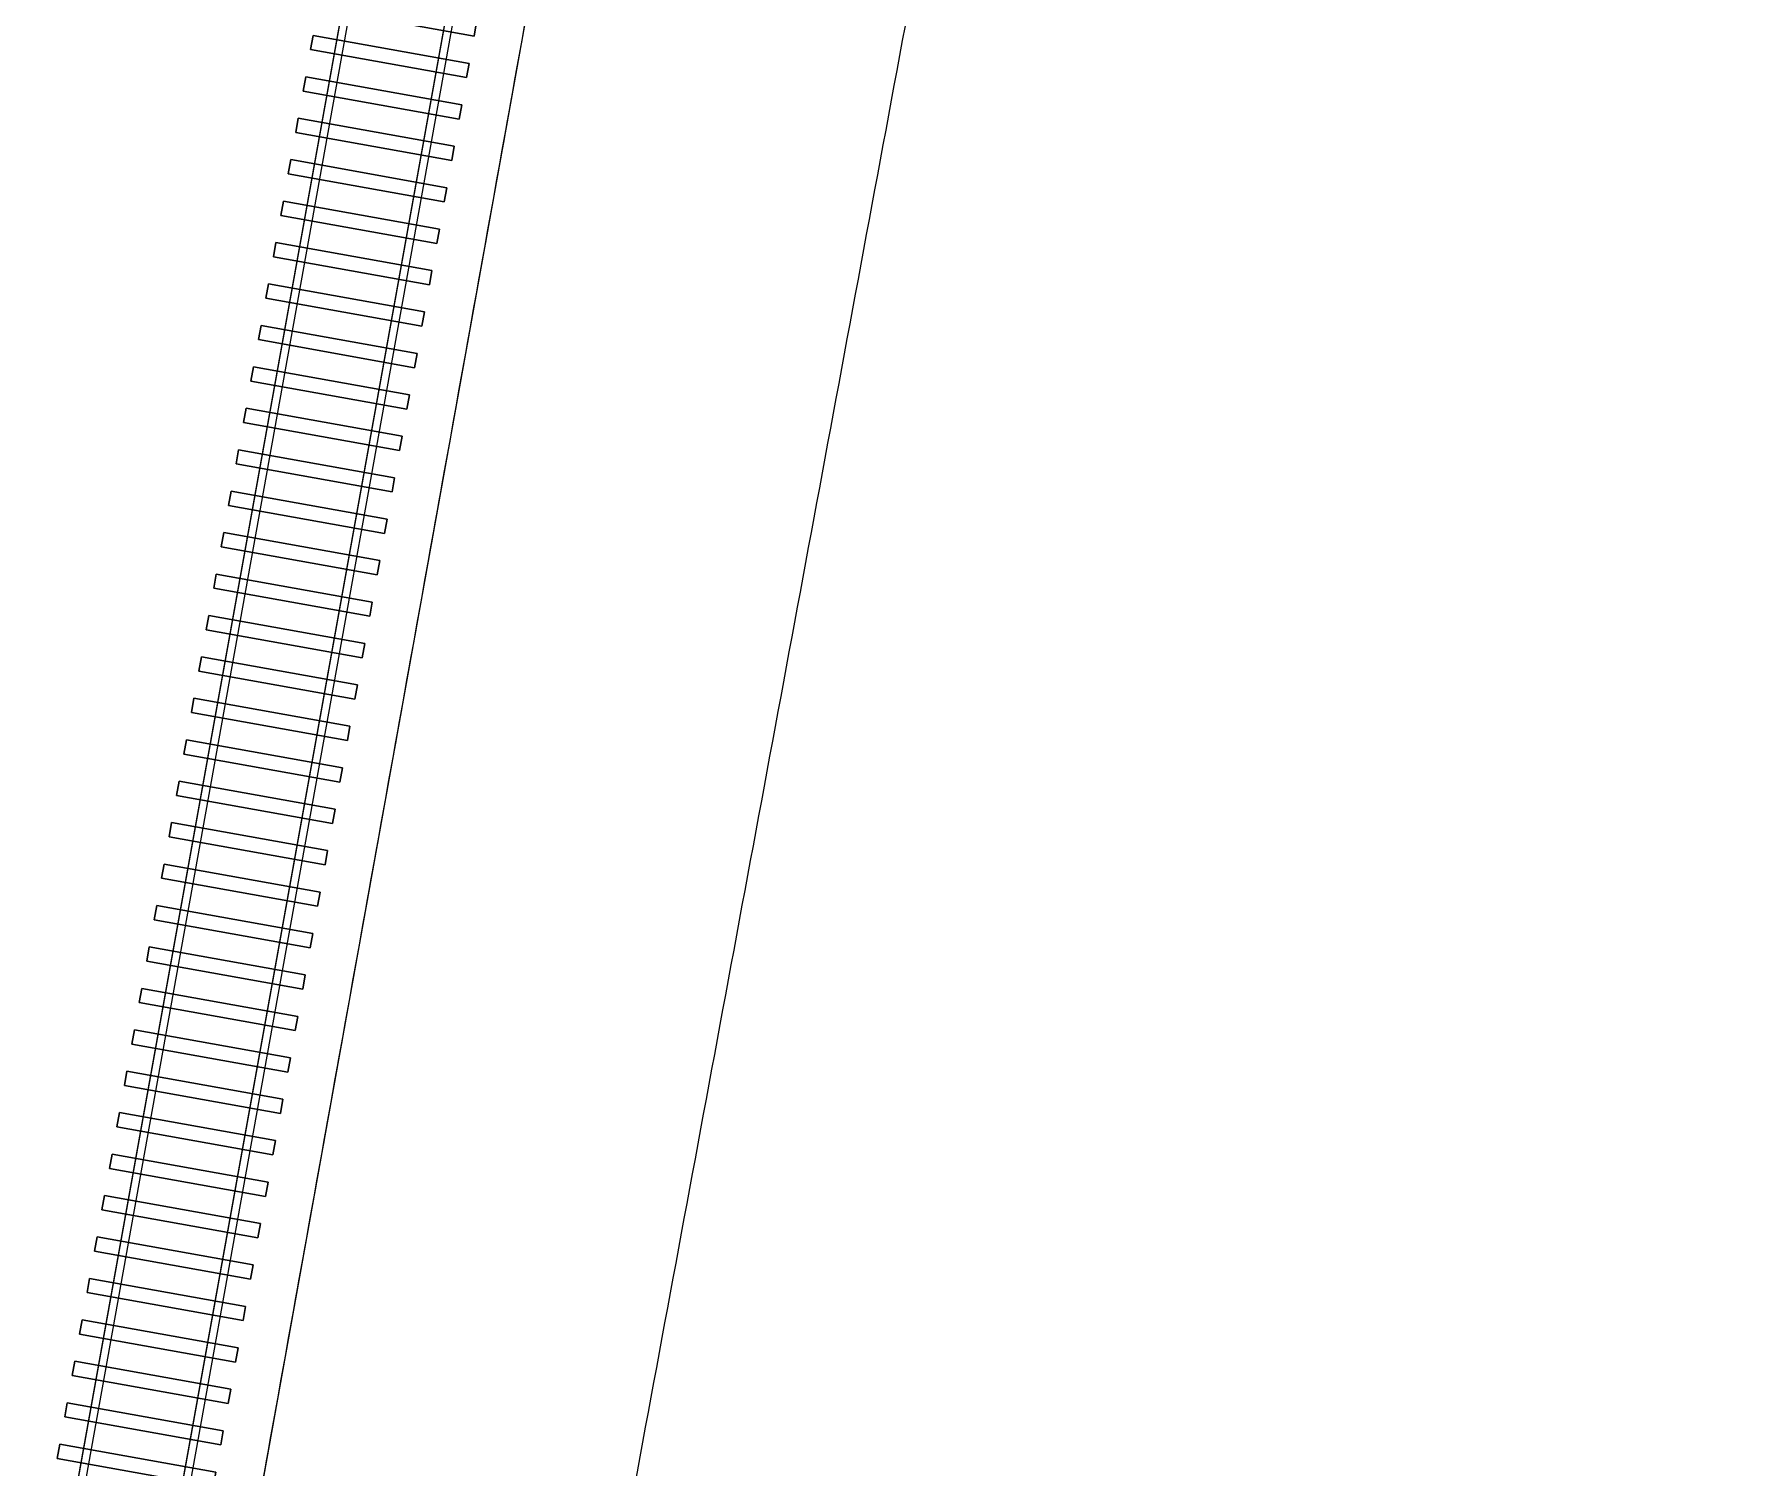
# Model space of a CAD drawing. Header units: millimetres. Extents: x -30345 to 58728, y -138367 to 131916.
# Drawn here: x 34270 to 56791, y 18675 to 37576 of the extents above; entities that cross this region are included whole.
import ezdxf

# ---------------------------------------------------------------- set-up
doc = ezdxf.new("R2010")
doc.units = ezdxf.units.MM
doc.layers.add('maps$Gleise', color=7, linetype='Continuous', true_color=0x000000)
doc.layers.add('maps$strasse', color=7, linetype='Continuous', true_color=0x6c6c6c)

msp = doc.modelspace()

# ---------------------------------------------------------------- linework, layer by layer
at = {"layer": 'maps$Gleise'}
msp.add_line((9083.128, -138366.716, -628.803), (56791.309, 126990.327, -628.803), dxfattribs=at)
at = {"layer": 'maps$strasse'}
for points in [[(52873.066, 118829.362), (19417.536, -67301.02)], [(52874.251, 118829.112), (19418.721, -67301.27)], [(19522.231, -67319.826), (52977.761, 118810.556)], [(19523.417, -67320.076), (52978.947, 118810.306)], [(54212.969, 118580.953), (20757.439, -67549.429)], [(54214.155, 118580.703), (20758.625, -67549.679)], [(20862.135, -67568.235), (54317.665, 118562.147)], [(20863.32, -67568.485), (54318.85, 118561.897)]]:
    msp.add_lwpolyline(points, dxfattribs=at)
for points in [[(11608.467, -124320.562), (30953.119, -16723.929), (50297.771, 90872.705)], [(11608.467, -124320.562, -100), (30953.119, -16723.929, -100), (50297.771, 90872.705, -100)], [(15587.293, -102189.987, -628.803), (32942.532, -5658.641, -628.803), (50297.771, 90872.705, -628.803)], [(15587.293, -102189.987, -100), (32942.532, -5658.641, -100), (50297.771, 90872.705, -100)]]:
    msp.add_open_spline(points, degree=2, dxfattribs=at)
for points in [[(55471.457, 90165.31), (41838.364, 16583.49), (28205.272, -56998.33), (22291.342, -91091.864), (16377.412, -125185.398)], [(55471.457, 90165.31, -100), (41838.364, 16583.49, -100), (28205.272, -56998.33, -100), (22291.342, -91091.864, -100), (16377.412, -125185.398, -100)]]:
    msp.add_open_spline(points, degree=2, knots=[-3, -3, -3, -2, -2, -1, -1, -1], dxfattribs=at)

# ---------------------------------------------------------------- meshes
mesh = msp.add_polyface(dxfattribs=at)
corners = [(38929.557, 43022.412, -504.207), (38895.763, 42834.275, -504.207), (40951.899, 42464.939, -504.207), (40985.693, 42653.077, -504.207), (38895.763, 42834.275, -628.803), (38929.557, 43022.412, -628.803), (40985.693, 42653.077, -628.803), (40951.899, 42464.939, -628.803), (38895.763, 42834.275, -504.207), (38895.763, 42834.275, -628.803), (40951.899, 42464.939, -628.803), (40951.899, 42464.939, -504.207), (40951.899, 42464.939, -504.207), (40951.899, 42464.939, -628.803), (40985.693, 42653.077, -628.803), (40985.693, 42653.077, -504.207), (38831.362, 42476.168, -504.207), (38797.567, 42288.031, -504.207), (40853.704, 41918.695, -504.207), (40887.498, 42106.832, -504.207), (38797.567, 42288.031, -628.803), (38831.362, 42476.168, -628.803), (40887.498, 42106.832, -628.803), (40853.704, 41918.695, -628.803), (38797.567, 42288.031, -504.207), (38797.567, 42288.031, -628.803), (40853.704, 41918.695, -628.803), (40853.704, 41918.695, -504.207), (40853.704, 41918.695, -504.207), (40853.704, 41918.695, -628.803), (40887.498, 42106.832, -628.803), (40887.498, 42106.832, -504.207), (40887.498, 42106.832, -504.207), (40887.498, 42106.832, -628.803), (38831.362, 42476.168, -628.803), (38831.362, 42476.168, -504.207), (38831.362, 42476.168, -504.207), (38831.362, 42476.168, -628.803), (38797.567, 42288.031, -628.803), (38797.567, 42288.031, -504.207), (38733.167, 41929.924, -504.207), (38699.372, 41741.787, -504.207), (40755.509, 41372.451, -504.207), (40789.303, 41560.588, -504.207), (38699.372, 41741.787, -628.803), (38733.167, 41929.924, -628.803), (40789.303, 41560.588, -628.803), (40755.509, 41372.451, -628.803), (38699.372, 41741.787, -504.207), (38699.372, 41741.787, -628.803), (40755.509, 41372.451, -628.803), (40755.509, 41372.451, -504.207), (40755.509, 41372.451, -504.207), (40755.509, 41372.451, -628.803), (40789.303, 41560.588, -628.803), (40789.303, 41560.588, -504.207), (40789.303, 41560.588, -504.207), (40789.303, 41560.588, -628.803), (38733.167, 41929.924, -628.803), (38733.167, 41929.924, -504.207), (38733.167, 41929.924, -504.207), (38733.167, 41929.924, -628.803), (38699.372, 41741.787, -628.803), (38699.372, 41741.787, -504.207), (38634.971, 41383.68, -504.207), (38601.177, 41195.542, -504.207), (40657.314, 40826.207, -504.207), (40691.108, 41014.344, -504.207), (38601.177, 41195.542, -628.803), (38634.971, 41383.68, -628.803), (40691.108, 41014.344, -628.803), (40657.314, 40826.207, -628.803), (38601.177, 41195.542, -504.207), (38601.177, 41195.542, -628.803), (40657.314, 40826.207, -628.803), (40657.314, 40826.207, -504.207), (40657.314, 40826.207, -504.207), (40657.314, 40826.207, -628.803), (40691.108, 41014.344, -628.803), (40691.108, 41014.344, -504.207), (40691.108, 41014.344, -504.207), (40691.108, 41014.344, -628.803), (38634.971, 41383.68, -628.803), (38634.971, 41383.68, -504.207), (38634.971, 41383.68, -504.207), (38634.971, 41383.68, -628.803), (38601.177, 41195.542, -628.803), (38601.177, 41195.542, -504.207), (38536.776, 40837.435, -504.207), (38502.982, 40649.298, -504.207), (40559.119, 40279.963, -504.207), (40592.913, 40468.1, -504.207), (38502.982, 40649.298, -628.803), (38536.776, 40837.435, -628.803), (40592.913, 40468.1, -628.803), (40559.119, 40279.963, -628.803), (38502.982, 40649.298, -504.207), (38502.982, 40649.298, -628.803), (40559.119, 40279.963, -628.803), (40559.119, 40279.963, -504.207), (40559.119, 40279.963, -504.207), (40559.119, 40279.963, -628.803), (40592.913, 40468.1, -628.803), (40592.913, 40468.1, -504.207), (40592.913, 40468.1, -504.207), (40592.913, 40468.1, -628.803), (38536.776, 40837.435, -628.803), (38536.776, 40837.435, -504.207), (38536.776, 40837.435, -504.207), (38536.776, 40837.435, -628.803), (38502.982, 40649.298, -628.803), (38502.982, 40649.298, -504.207), (38438.581, 40291.191, -504.207), (38404.787, 40103.054, -504.207), (40460.923, 39733.718, -504.207), (40494.718, 39921.856, -504.207), (38404.787, 40103.054, -628.803), (38438.581, 40291.191, -628.803), (40494.718, 39921.856, -628.803), (40460.923, 39733.718, -628.803), (38404.787, 40103.054, -504.207), (38404.787, 40103.054, -628.803), (40460.923, 39733.718, -628.803), (40460.923, 39733.718, -504.207), (40460.923, 39733.718, -504.207), (40460.923, 39733.718, -628.803), (40494.718, 39921.856, -628.803), (40494.718, 39921.856, -504.207), (40494.718, 39921.856, -504.207), (40494.718, 39921.856, -628.803), (38438.581, 40291.191, -628.803), (38438.581, 40291.191, -504.207), (38438.581, 40291.191, -504.207), (38438.581, 40291.191, -628.803), (38404.787, 40103.054, -628.803), (38404.787, 40103.054, -504.207), (38340.386, 39744.947, -504.207), (38306.592, 39556.81, -504.207), (40362.728, 39187.474, -504.207), (40396.523, 39375.611, -504.207), (38306.592, 39556.81, -628.803), (38340.386, 39744.947, -628.803), (40396.523, 39375.611, -628.803), (40362.728, 39187.474, -628.803), (38306.592, 39556.81, -504.207), (38306.592, 39556.81, -628.803), (40362.728, 39187.474, -628.803), (40362.728, 39187.474, -504.207), (40362.728, 39187.474, -504.207), (40362.728, 39187.474, -628.803), (40396.523, 39375.611, -628.803), (40396.523, 39375.611, -504.207), (40396.523, 39375.611, -504.207), (40396.523, 39375.611, -628.803), (38340.386, 39744.947, -628.803), (38340.386, 39744.947, -504.207), (38340.386, 39744.947, -504.207), (38340.386, 39744.947, -628.803), (38306.592, 39556.81, -628.803), (38306.592, 39556.81, -504.207), (38242.191, 39198.703, -504.207), (38208.397, 39010.566, -504.207), (40264.533, 38641.23, -504.207), (40298.327, 38829.367, -504.207), (38208.397, 39010.566, -628.803), (38242.191, 39198.703, -628.803), (40298.327, 38829.367, -628.803), (40264.533, 38641.23, -628.803), (38208.397, 39010.566, -504.207), (38208.397, 39010.566, -628.803), (40264.533, 38641.23, -628.803), (40264.533, 38641.23, -504.207), (40264.533, 38641.23, -504.207), (40264.533, 38641.23, -628.803), (40298.327, 38829.367, -628.803), (40298.327, 38829.367, -504.207), (40298.327, 38829.367, -504.207), (40298.327, 38829.367, -628.803), (38242.191, 39198.703, -628.803), (38242.191, 39198.703, -504.207), (38242.191, 39198.703, -504.207), (38242.191, 39198.703, -628.803), (38208.397, 39010.566, -628.803), (38208.397, 39010.566, -504.207), (38143.996, 38652.459, -504.207), (38110.201, 38464.321, -504.207), (40166.338, 38094.986, -504.207), (40200.132, 38283.123, -504.207), (38110.201, 38464.321, -628.803), (38143.996, 38652.459, -628.803), (40200.132, 38283.123, -628.803), (40166.338, 38094.986, -628.803), (38110.201, 38464.321, -504.207), (38110.201, 38464.321, -628.803), (40166.338, 38094.986, -628.803), (40166.338, 38094.986, -504.207), (40166.338, 38094.986, -504.207), (40166.338, 38094.986, -628.803), (40200.132, 38283.123, -628.803), (40200.132, 38283.123, -504.207), (40200.132, 38283.123, -504.207), (40200.132, 38283.123, -628.803), (38143.996, 38652.459, -628.803), (38143.996, 38652.459, -504.207), (38143.996, 38652.459, -504.207), (38143.996, 38652.459, -628.803), (38110.201, 38464.321, -628.803), (38110.201, 38464.321, -504.207), (38045.801, 38106.214, -504.207), (38012.006, 37918.077, -504.207), (40068.143, 37548.742, -504.207), (40101.937, 37736.879, -504.207), (38012.006, 37918.077, -628.803), (38045.801, 38106.214, -628.803), (40101.937, 37736.879, -628.803), (40068.143, 37548.742, -628.803), (38012.006, 37918.077, -504.207), (38012.006, 37918.077, -628.803), (40068.143, 37548.742, -628.803), (40068.143, 37548.742, -504.207), (40068.143, 37548.742, -504.207), (40068.143, 37548.742, -628.803), (40101.937, 37736.879, -628.803), (40101.937, 37736.879, -504.207), (40101.937, 37736.879, -504.207), (40101.937, 37736.879, -628.803), (38045.801, 38106.214, -628.803), (38045.801, 38106.214, -504.207), (38045.801, 38106.214, -504.207), (38045.801, 38106.214, -628.803), (38012.006, 37918.077, -628.803), (38012.006, 37918.077, -504.207), (37913.811, 37371.833, -628.803), (37947.605, 37559.97, -628.803), (40003.742, 37190.635, -628.803), (39969.948, 37002.498, -628.803), (40003.742, 37190.635, -504.207), (40003.742, 37190.635, -628.803), (37947.605, 37559.97, -628.803), (37947.605, 37559.97, -504.207), (37947.605, 37559.97, -504.207), (37947.605, 37559.97, -628.803), (37913.811, 37371.833, -628.803), (37913.811, 37371.833, -504.207)]
mesh.append_faces([[corners[k] for k in face] for face in [(0, 1, 2, 3), (4, 5, 6, 7), (8, 9, 10, 11), (12, 13, 14, 15), (16, 17, 18, 19), (20, 21, 22, 23), (24, 25, 26, 27), (28, 29, 30, 31), (32, 33, 34, 35), (36, 37, 38, 39), (40, 41, 42, 43), (44, 45, 46, 47), (48, 49, 50, 51), (52, 53, 54, 55), (56, 57, 58, 59), (60, 61, 62, 63), (64, 65, 66, 67), (68, 69, 70, 71), (72, 73, 74, 75), (76, 77, 78, 79), (80, 81, 82, 83), (84, 85, 86, 87), (88, 89, 90, 91), (92, 93, 94, 95), (96, 97, 98, 99), (100, 101, 102, 103), (104, 105, 106, 107), (108, 109, 110, 111), (112, 113, 114, 115), (116, 117, 118, 119), (120, 121, 122, 123), (124, 125, 126, 127), (128, 129, 130, 131), (132, 133, 134, 135), (136, 137, 138, 139), (140, 141, 142, 143), (144, 145, 146, 147), (148, 149, 150, 151), (152, 153, 154, 155), (156, 157, 158, 159), (160, 161, 162, 163), (164, 165, 166, 167), (168, 169, 170, 171), (172, 173, 174, 175), (176, 177, 178, 179), (180, 181, 182, 183), (184, 185, 186, 187), (188, 189, 190, 191), (192, 193, 194, 195), (196, 197, 198, 199), (200, 201, 202, 203), (204, 205, 206, 207), (208, 209, 210, 211), (212, 213, 214, 215), (216, 217, 218, 219), (220, 221, 222, 223), (224, 225, 226, 227), (228, 229, 230, 231), (232, 233, 234, 235), (236, 237, 238, 239), (240, 241, 242, 243)]])
mesh = msp.add_polyface(dxfattribs=at)
corners = [(37947.605, 37559.97, -504.207), (37913.811, 37371.833, -504.207), (39969.948, 37002.498, -504.207), (40003.742, 37190.635, -504.207), (37913.811, 37371.833, -504.207), (37913.811, 37371.833, -628.803), (39969.948, 37002.498, -628.803), (39969.948, 37002.498, -504.207), (39969.948, 37002.498, -504.207), (39969.948, 37002.498, -628.803), (40003.742, 37190.635, -628.803), (40003.742, 37190.635, -504.207), (37849.41, 37013.726, -504.207), (37815.616, 36825.589, -504.207), (39871.753, 36456.253, -504.207), (39905.547, 36644.391, -504.207), (37815.616, 36825.589, -628.803), (37849.41, 37013.726, -628.803), (39905.547, 36644.391, -628.803), (39871.753, 36456.253, -628.803), (37815.616, 36825.589, -504.207), (37815.616, 36825.589, -628.803), (39871.753, 36456.253, -628.803), (39871.753, 36456.253, -504.207), (39871.753, 36456.253, -504.207), (39871.753, 36456.253, -628.803), (39905.547, 36644.391, -628.803), (39905.547, 36644.391, -504.207), (39905.547, 36644.391, -504.207), (39905.547, 36644.391, -628.803), (37849.41, 37013.726, -628.803), (37849.41, 37013.726, -504.207), (37849.41, 37013.726, -504.207), (37849.41, 37013.726, -628.803), (37815.616, 36825.589, -628.803), (37815.616, 36825.589, -504.207), (37751.215, 36467.482, -504.207), (37717.421, 36279.345, -504.207), (39773.557, 35910.009, -504.207), (39807.352, 36098.146, -504.207), (37717.421, 36279.345, -628.803), (37751.215, 36467.482, -628.803), (39807.352, 36098.146, -628.803), (39773.557, 35910.009, -628.803), (37717.421, 36279.345, -504.207), (37717.421, 36279.345, -628.803), (39773.557, 35910.009, -628.803), (39773.557, 35910.009, -504.207), (39773.557, 35910.009, -504.207), (39773.557, 35910.009, -628.803), (39807.352, 36098.146, -628.803), (39807.352, 36098.146, -504.207), (39807.352, 36098.146, -504.207), (39807.352, 36098.146, -628.803), (37751.215, 36467.482, -628.803), (37751.215, 36467.482, -504.207), (37751.215, 36467.482, -504.207), (37751.215, 36467.482, -628.803), (37717.421, 36279.345, -628.803), (37717.421, 36279.345, -504.207), (37653.02, 35921.238, -504.207), (37619.226, 35733.1, -504.207), (39675.362, 35363.765, -504.207), (39709.157, 35551.902, -504.207), (37619.226, 35733.1, -628.803), (37653.02, 35921.238, -628.803), (39709.157, 35551.902, -628.803), (39675.362, 35363.765, -628.803), (37619.226, 35733.1, -504.207), (37619.226, 35733.1, -628.803), (39675.362, 35363.765, -628.803), (39675.362, 35363.765, -504.207), (39675.362, 35363.765, -504.207), (39675.362, 35363.765, -628.803), (39709.157, 35551.902, -628.803), (39709.157, 35551.902, -504.207), (39709.157, 35551.902, -504.207), (39709.157, 35551.902, -628.803), (37653.02, 35921.238, -628.803), (37653.02, 35921.238, -504.207), (37653.02, 35921.238, -504.207), (37653.02, 35921.238, -628.803), (37619.226, 35733.1, -628.803), (37619.226, 35733.1, -504.207), (37554.825, 35374.993, -504.207), (37521.031, 35186.856, -504.207), (39577.167, 34817.521, -504.207), (39610.961, 35005.658, -504.207), (37521.031, 35186.856, -628.803), (37554.825, 35374.993, -628.803), (39610.961, 35005.658, -628.803), (39577.167, 34817.521, -628.803), (37521.031, 35186.856, -504.207), (37521.031, 35186.856, -628.803), (39577.167, 34817.521, -628.803), (39577.167, 34817.521, -504.207), (39577.167, 34817.521, -504.207), (39577.167, 34817.521, -628.803), (39610.961, 35005.658, -628.803), (39610.961, 35005.658, -504.207), (39610.961, 35005.658, -504.207), (39610.961, 35005.658, -628.803), (37554.825, 35374.993, -628.803), (37554.825, 35374.993, -504.207), (37554.825, 35374.993, -504.207), (37554.825, 35374.993, -628.803), (37521.031, 35186.856, -628.803), (37521.031, 35186.856, -504.207), (37456.63, 34828.749, -504.207), (37422.835, 34640.612, -504.207), (39478.972, 34271.277, -504.207), (39512.766, 34459.414, -504.207), (37422.835, 34640.612, -628.803), (37456.63, 34828.749, -628.803), (39512.766, 34459.414, -628.803), (39478.972, 34271.277, -628.803), (37422.835, 34640.612, -504.207), (37422.835, 34640.612, -628.803), (39478.972, 34271.277, -628.803), (39478.972, 34271.277, -504.207), (39478.972, 34271.277, -504.207), (39478.972, 34271.277, -628.803), (39512.766, 34459.414, -628.803), (39512.766, 34459.414, -504.207), (39512.766, 34459.414, -504.207), (39512.766, 34459.414, -628.803), (37456.63, 34828.749, -628.803), (37456.63, 34828.749, -504.207), (37456.63, 34828.749, -504.207), (37456.63, 34828.749, -628.803), (37422.835, 34640.612, -628.803), (37422.835, 34640.612, -504.207), (37358.435, 34282.505, -504.207), (37324.64, 34094.368, -504.207), (39380.777, 33725.032, -504.207), (39414.571, 33913.17, -504.207), (37324.64, 34094.368, -628.803), (37358.435, 34282.505, -628.803), (39414.571, 33913.17, -628.803), (39380.777, 33725.032, -628.803), (37324.64, 34094.368, -504.207), (37324.64, 34094.368, -628.803), (39380.777, 33725.032, -628.803), (39380.777, 33725.032, -504.207), (39380.777, 33725.032, -504.207), (39380.777, 33725.032, -628.803), (39414.571, 33913.17, -628.803), (39414.571, 33913.17, -504.207), (39414.571, 33913.17, -504.207), (39414.571, 33913.17, -628.803), (37358.435, 34282.505, -628.803), (37358.435, 34282.505, -504.207), (37358.435, 34282.505, -504.207), (37358.435, 34282.505, -628.803), (37324.64, 34094.368, -628.803), (37324.64, 34094.368, -504.207), (37260.239, 33736.261, -504.207), (37226.445, 33548.124, -504.207), (39282.582, 33178.788, -504.207), (39316.376, 33366.925, -504.207), (37226.445, 33548.124, -628.803), (37260.239, 33736.261, -628.803), (39316.376, 33366.925, -628.803), (39282.582, 33178.788, -628.803), (37226.445, 33548.124, -504.207), (37226.445, 33548.124, -628.803), (39282.582, 33178.788, -628.803), (39282.582, 33178.788, -504.207), (39282.582, 33178.788, -504.207), (39282.582, 33178.788, -628.803), (39316.376, 33366.925, -628.803), (39316.376, 33366.925, -504.207), (39316.376, 33366.925, -504.207), (39316.376, 33366.925, -628.803), (37260.239, 33736.261, -628.803), (37260.239, 33736.261, -504.207), (37260.239, 33736.261, -504.207), (37260.239, 33736.261, -628.803), (37226.445, 33548.124, -628.803), (37226.445, 33548.124, -504.207), (37162.044, 33190.017, -504.207), (37128.25, 33001.879, -504.207), (39184.387, 32632.544, -504.207), (39218.181, 32820.681, -504.207), (37128.25, 33001.879, -628.803), (37162.044, 33190.017, -628.803), (39218.181, 32820.681, -628.803), (39184.387, 32632.544, -628.803), (37128.25, 33001.879, -504.207), (37128.25, 33001.879, -628.803), (39184.387, 32632.544, -628.803), (39184.387, 32632.544, -504.207), (39184.387, 32632.544, -504.207), (39184.387, 32632.544, -628.803), (39218.181, 32820.681, -628.803), (39218.181, 32820.681, -504.207), (39218.181, 32820.681, -504.207), (39218.181, 32820.681, -628.803), (37162.044, 33190.017, -628.803), (37162.044, 33190.017, -504.207), (37162.044, 33190.017, -504.207), (37162.044, 33190.017, -628.803), (37128.25, 33001.879, -628.803), (37128.25, 33001.879, -504.207), (37063.849, 32643.772, -504.207), (37030.055, 32455.635, -504.207), (39086.191, 32086.3, -504.207), (39119.986, 32274.437, -504.207), (37030.055, 32455.635, -628.803), (37063.849, 32643.772, -628.803), (39119.986, 32274.437, -628.803), (39086.191, 32086.3, -628.803), (37030.055, 32455.635, -504.207), (37030.055, 32455.635, -628.803), (39086.191, 32086.3, -628.803), (39086.191, 32086.3, -504.207), (39086.191, 32086.3, -504.207), (39086.191, 32086.3, -628.803), (39119.986, 32274.437, -628.803), (39119.986, 32274.437, -504.207), (39119.986, 32274.437, -504.207), (39119.986, 32274.437, -628.803), (37063.849, 32643.772, -628.803), (37063.849, 32643.772, -504.207), (37063.849, 32643.772, -504.207), (37063.849, 32643.772, -628.803), (37030.055, 32455.635, -628.803), (37030.055, 32455.635, -504.207), (36965.654, 32097.528, -504.207), (36931.86, 31909.391, -504.207), (38987.996, 31540.056, -504.207), (39021.791, 31728.193, -504.207), (36931.86, 31909.391, -628.803), (36965.654, 32097.528, -628.803), (39021.791, 31728.193, -628.803), (38987.996, 31540.056, -628.803), (36931.86, 31909.391, -504.207), (36931.86, 31909.391, -628.803), (38987.996, 31540.056, -628.803), (38987.996, 31540.056, -504.207), (39021.791, 31728.193, -504.207), (39021.791, 31728.193, -628.803), (36965.654, 32097.528, -628.803), (36965.654, 32097.528, -504.207), (36965.654, 32097.528, -504.207), (36965.654, 32097.528, -628.803), (36931.86, 31909.391, -628.803), (36931.86, 31909.391, -504.207)]
mesh.append_faces([[corners[k] for k in face] for face in [(0, 1, 2, 3), (4, 5, 6, 7), (8, 9, 10, 11), (12, 13, 14, 15), (16, 17, 18, 19), (20, 21, 22, 23), (24, 25, 26, 27), (28, 29, 30, 31), (32, 33, 34, 35), (36, 37, 38, 39), (40, 41, 42, 43), (44, 45, 46, 47), (48, 49, 50, 51), (52, 53, 54, 55), (56, 57, 58, 59), (60, 61, 62, 63), (64, 65, 66, 67), (68, 69, 70, 71), (72, 73, 74, 75), (76, 77, 78, 79), (80, 81, 82, 83), (84, 85, 86, 87), (88, 89, 90, 91), (92, 93, 94, 95), (96, 97, 98, 99), (100, 101, 102, 103), (104, 105, 106, 107), (108, 109, 110, 111), (112, 113, 114, 115), (116, 117, 118, 119), (120, 121, 122, 123), (124, 125, 126, 127), (128, 129, 130, 131), (132, 133, 134, 135), (136, 137, 138, 139), (140, 141, 142, 143), (144, 145, 146, 147), (148, 149, 150, 151), (152, 153, 154, 155), (156, 157, 158, 159), (160, 161, 162, 163), (164, 165, 166, 167), (168, 169, 170, 171), (172, 173, 174, 175), (176, 177, 178, 179), (180, 181, 182, 183), (184, 185, 186, 187), (188, 189, 190, 191), (192, 193, 194, 195), (196, 197, 198, 199), (200, 201, 202, 203), (204, 205, 206, 207), (208, 209, 210, 211), (212, 213, 214, 215), (216, 217, 218, 219), (220, 221, 222, 223), (224, 225, 226, 227), (228, 229, 230, 231), (232, 233, 234, 235), (236, 237, 238, 239), (240, 241, 242, 243), (244, 245, 246, 247)]])
mesh = msp.add_polyface(dxfattribs=at)
corners = [(38987.996, 31540.056, -504.207), (38987.996, 31540.056, -628.803), (39021.791, 31728.193, -628.803), (39021.791, 31728.193, -504.207), (36867.459, 31551.284, -504.207), (36833.665, 31363.147, -504.207), (38889.801, 30993.811, -504.207), (38923.595, 31181.949, -504.207), (36833.665, 31363.147, -628.803), (36867.459, 31551.284, -628.803), (38923.595, 31181.949, -628.803), (38889.801, 30993.811, -628.803), (36833.665, 31363.147, -504.207), (36833.665, 31363.147, -628.803), (38889.801, 30993.811, -628.803), (38889.801, 30993.811, -504.207), (38889.801, 30993.811, -504.207), (38889.801, 30993.811, -628.803), (38923.595, 31181.949, -628.803), (38923.595, 31181.949, -504.207), (38923.595, 31181.949, -504.207), (38923.595, 31181.949, -628.803), (36867.459, 31551.284, -628.803), (36867.459, 31551.284, -504.207), (36867.459, 31551.284, -504.207), (36867.459, 31551.284, -628.803), (36833.665, 31363.147, -628.803), (36833.665, 31363.147, -504.207), (36769.264, 31005.04, -504.207), (36735.469, 30816.903, -504.207), (38791.606, 30447.567, -504.207), (38825.4, 30635.704, -504.207), (36735.469, 30816.903, -628.803), (36769.264, 31005.04, -628.803), (38825.4, 30635.704, -628.803), (38791.606, 30447.567, -628.803), (36735.469, 30816.903, -504.207), (36735.469, 30816.903, -628.803), (38791.606, 30447.567, -628.803), (38791.606, 30447.567, -504.207), (38791.606, 30447.567, -504.207), (38791.606, 30447.567, -628.803), (38825.4, 30635.704, -628.803), (38825.4, 30635.704, -504.207), (38825.4, 30635.704, -504.207), (38825.4, 30635.704, -628.803), (36769.264, 31005.04, -628.803), (36769.264, 31005.04, -504.207), (36769.264, 31005.04, -504.207), (36769.264, 31005.04, -628.803), (36735.469, 30816.903, -628.803), (36735.469, 30816.903, -504.207), (36671.069, 30458.796, -504.207), (36637.274, 30270.659, -504.207), (38693.411, 29901.323, -504.207), (38727.205, 30089.46, -504.207), (36637.274, 30270.659, -628.803), (36671.069, 30458.796, -628.803), (38727.205, 30089.46, -628.803), (38693.411, 29901.323, -628.803), (36637.274, 30270.659, -504.207), (36637.274, 30270.659, -628.803), (38693.411, 29901.323, -628.803), (38693.411, 29901.323, -504.207), (38693.411, 29901.323, -504.207), (38693.411, 29901.323, -628.803), (38727.205, 30089.46, -628.803), (38727.205, 30089.46, -504.207), (38727.205, 30089.46, -504.207), (38727.205, 30089.46, -628.803), (36671.069, 30458.796, -628.803), (36671.069, 30458.796, -504.207), (36671.069, 30458.796, -504.207), (36671.069, 30458.796, -628.803), (36637.274, 30270.659, -628.803), (36637.274, 30270.659, -504.207), (36572.873, 29912.552, -504.207), (36539.079, 29724.414, -504.207), (38595.216, 29355.079, -504.207), (38629.01, 29543.216, -504.207), (36539.079, 29724.414, -628.803), (36572.873, 29912.552, -628.803), (38629.01, 29543.216, -628.803), (38595.216, 29355.079, -628.803), (36539.079, 29724.414, -504.207), (36539.079, 29724.414, -628.803), (38595.216, 29355.079, -628.803), (38595.216, 29355.079, -504.207), (38595.216, 29355.079, -504.207), (38595.216, 29355.079, -628.803), (38629.01, 29543.216, -628.803), (38629.01, 29543.216, -504.207), (38629.01, 29543.216, -504.207), (38629.01, 29543.216, -628.803), (36572.873, 29912.552, -628.803), (36572.873, 29912.552, -504.207), (36572.873, 29912.552, -504.207), (36572.873, 29912.552, -628.803), (36539.079, 29724.414, -628.803), (36539.079, 29724.414, -504.207), (36474.678, 29366.307, -504.207), (36440.884, 29178.17, -504.207), (38497.021, 28808.835, -504.207), (38530.815, 28996.972, -504.207), (36440.884, 29178.17, -628.803), (36474.678, 29366.307, -628.803), (38530.815, 28996.972, -628.803), (38497.021, 28808.835, -628.803), (36440.884, 29178.17, -504.207), (36440.884, 29178.17, -628.803), (38497.021, 28808.835, -628.803), (38497.021, 28808.835, -504.207), (38497.021, 28808.835, -504.207), (38497.021, 28808.835, -628.803), (38530.815, 28996.972, -628.803), (38530.815, 28996.972, -504.207), (38530.815, 28996.972, -504.207), (38530.815, 28996.972, -628.803), (36474.678, 29366.307, -628.803), (36474.678, 29366.307, -504.207), (36474.678, 29366.307, -504.207), (36474.678, 29366.307, -628.803), (36440.884, 29178.17, -628.803), (36440.884, 29178.17, -504.207), (36376.483, 28820.063, -504.207), (36342.689, 28631.926, -504.207), (38398.825, 28262.59, -504.207), (38432.62, 28450.728, -504.207), (36342.689, 28631.926, -628.803), (36376.483, 28820.063, -628.803), (38432.62, 28450.728, -628.803), (38398.825, 28262.59, -628.803), (36342.689, 28631.926, -504.207), (36342.689, 28631.926, -628.803), (38398.825, 28262.59, -628.803), (38398.825, 28262.59, -504.207), (38398.825, 28262.59, -504.207), (38398.825, 28262.59, -628.803), (38432.62, 28450.728, -628.803), (38432.62, 28450.728, -504.207), (38432.62, 28450.728, -504.207), (38432.62, 28450.728, -628.803), (36376.483, 28820.063, -628.803), (36376.483, 28820.063, -504.207), (36376.483, 28820.063, -504.207), (36376.483, 28820.063, -628.803), (36342.689, 28631.926, -628.803), (36342.689, 28631.926, -504.207), (36278.288, 28273.819, -504.207), (36244.494, 28085.682, -504.207), (38300.63, 27716.346, -504.207), (38334.425, 27904.483, -504.207), (36244.494, 28085.682, -628.803), (36278.288, 28273.819, -628.803), (38334.425, 27904.483, -628.803), (38300.63, 27716.346, -628.803), (36244.494, 28085.682, -504.207), (36244.494, 28085.682, -628.803), (38300.63, 27716.346, -628.803), (38300.63, 27716.346, -504.207), (38300.63, 27716.346, -504.207), (38300.63, 27716.346, -628.803), (38334.425, 27904.483, -628.803), (38334.425, 27904.483, -504.207), (38334.425, 27904.483, -504.207), (38334.425, 27904.483, -628.803), (36278.288, 28273.819, -628.803), (36278.288, 28273.819, -504.207), (36278.288, 28273.819, -504.207), (36278.288, 28273.819, -628.803), (36244.494, 28085.682, -628.803), (36244.494, 28085.682, -504.207), (36180.093, 27727.575, -504.207), (36146.299, 27539.438, -504.207), (38202.435, 27170.102, -504.207), (38236.229, 27358.239, -504.207), (36146.299, 27539.438, -628.803), (36180.093, 27727.575, -628.803), (38236.229, 27358.239, -628.803), (38202.435, 27170.102, -628.803), (36146.299, 27539.438, -504.207), (36146.299, 27539.438, -628.803), (38202.435, 27170.102, -628.803), (38202.435, 27170.102, -504.207), (38202.435, 27170.102, -504.207), (38202.435, 27170.102, -628.803), (38236.229, 27358.239, -628.803), (38236.229, 27358.239, -504.207), (38236.229, 27358.239, -504.207), (38236.229, 27358.239, -628.803), (36180.093, 27727.575, -628.803), (36180.093, 27727.575, -504.207), (36180.093, 27727.575, -504.207), (36180.093, 27727.575, -628.803), (36146.299, 27539.438, -628.803), (36146.299, 27539.438, -504.207), (36081.898, 27181.331, -504.207), (36048.103, 26993.193, -504.207), (38104.24, 26623.858, -504.207), (38138.034, 26811.995, -504.207), (36048.103, 26993.193, -628.803), (36081.898, 27181.331, -628.803), (38138.034, 26811.995, -628.803), (38104.24, 26623.858, -628.803), (36048.103, 26993.193, -504.207), (36048.103, 26993.193, -628.803), (38104.24, 26623.858, -628.803), (38104.24, 26623.858, -504.207), (38104.24, 26623.858, -504.207), (38104.24, 26623.858, -628.803), (38138.034, 26811.995, -628.803), (38138.034, 26811.995, -504.207), (38138.034, 26811.995, -504.207), (38138.034, 26811.995, -628.803), (36081.898, 27181.331, -628.803), (36081.898, 27181.331, -504.207), (36081.898, 27181.331, -504.207), (36081.898, 27181.331, -628.803), (36048.103, 26993.193, -628.803), (36048.103, 26993.193, -504.207), (35983.703, 26635.086, -504.207), (35949.908, 26446.949, -504.207), (38006.045, 26077.614, -504.207), (38039.839, 26265.751, -504.207), (35949.908, 26446.949, -628.803), (35983.703, 26635.086, -628.803), (38039.839, 26265.751, -628.803), (38006.045, 26077.614, -628.803), (35949.908, 26446.949, -504.207), (35949.908, 26446.949, -628.803), (38006.045, 26077.614, -628.803), (38006.045, 26077.614, -504.207), (38006.045, 26077.614, -504.207), (38006.045, 26077.614, -628.803), (38039.839, 26265.751, -628.803), (38039.839, 26265.751, -504.207), (38039.839, 26265.751, -504.207), (38039.839, 26265.751, -628.803), (35983.703, 26635.086, -628.803), (35983.703, 26635.086, -504.207), (35983.703, 26635.086, -504.207), (35983.703, 26635.086, -628.803), (35949.908, 26446.949, -628.803), (35949.908, 26446.949, -504.207)]
mesh.append_faces([[corners[k] for k in face] for face in [(0, 1, 2, 3), (4, 5, 6, 7), (8, 9, 10, 11), (12, 13, 14, 15), (16, 17, 18, 19), (20, 21, 22, 23), (24, 25, 26, 27), (28, 29, 30, 31), (32, 33, 34, 35), (36, 37, 38, 39), (40, 41, 42, 43), (44, 45, 46, 47), (48, 49, 50, 51), (52, 53, 54, 55), (56, 57, 58, 59), (60, 61, 62, 63), (64, 65, 66, 67), (68, 69, 70, 71), (72, 73, 74, 75), (76, 77, 78, 79), (80, 81, 82, 83), (84, 85, 86, 87), (88, 89, 90, 91), (92, 93, 94, 95), (96, 97, 98, 99), (100, 101, 102, 103), (104, 105, 106, 107), (108, 109, 110, 111), (112, 113, 114, 115), (116, 117, 118, 119), (120, 121, 122, 123), (124, 125, 126, 127), (128, 129, 130, 131), (132, 133, 134, 135), (136, 137, 138, 139), (140, 141, 142, 143), (144, 145, 146, 147), (148, 149, 150, 151), (152, 153, 154, 155), (156, 157, 158, 159), (160, 161, 162, 163), (164, 165, 166, 167), (168, 169, 170, 171), (172, 173, 174, 175), (176, 177, 178, 179), (180, 181, 182, 183), (184, 185, 186, 187), (188, 189, 190, 191), (192, 193, 194, 195), (196, 197, 198, 199), (200, 201, 202, 203), (204, 205, 206, 207), (208, 209, 210, 211), (212, 213, 214, 215), (216, 217, 218, 219), (220, 221, 222, 223), (224, 225, 226, 227), (228, 229, 230, 231), (232, 233, 234, 235), (236, 237, 238, 239), (240, 241, 242, 243)]])
mesh = msp.add_polyface(dxfattribs=at)
corners = [(35885.508, 26088.842, -504.207), (35851.713, 25900.705, -504.207), (37907.85, 25531.37, -504.207), (37941.644, 25719.507, -504.207), (35851.713, 25900.705, -628.803), (35885.508, 26088.842, -628.803), (37941.644, 25719.507, -628.803), (37907.85, 25531.37, -628.803), (35851.713, 25900.705, -504.207), (35851.713, 25900.705, -628.803), (37907.85, 25531.37, -628.803), (37907.85, 25531.37, -504.207), (37907.85, 25531.37, -504.207), (37907.85, 25531.37, -628.803), (37941.644, 25719.507, -628.803), (37941.644, 25719.507, -504.207), (37941.644, 25719.507, -504.207), (37941.644, 25719.507, -628.803), (35885.508, 26088.842, -628.803), (35885.508, 26088.842, -504.207), (35885.508, 26088.842, -504.207), (35885.508, 26088.842, -628.803), (35851.713, 25900.705, -628.803), (35851.713, 25900.705, -504.207), (35787.312, 25542.598, -504.207), (35753.518, 25354.461, -504.207), (37809.655, 24985.125, -504.207), (37843.449, 25173.263, -504.207), (35753.518, 25354.461, -628.803), (35787.312, 25542.598, -628.803), (37843.449, 25173.263, -628.803), (37809.655, 24985.125, -628.803), (35753.518, 25354.461, -504.207), (35753.518, 25354.461, -628.803), (37809.655, 24985.125, -628.803), (37809.655, 24985.125, -504.207), (37809.655, 24985.125, -504.207), (37809.655, 24985.125, -628.803), (37843.449, 25173.263, -628.803), (37843.449, 25173.263, -504.207), (37843.449, 25173.263, -504.207), (37843.449, 25173.263, -628.803), (35787.312, 25542.598, -628.803), (35787.312, 25542.598, -504.207), (35787.312, 25542.598, -504.207), (35787.312, 25542.598, -628.803), (35753.518, 25354.461, -628.803), (35753.518, 25354.461, -504.207), (35689.117, 24996.354, -504.207), (35655.323, 24808.217, -504.207), (37711.459, 24438.881, -504.207), (37745.254, 24627.018, -504.207), (35655.323, 24808.217, -628.803), (35689.117, 24996.354, -628.803), (37745.254, 24627.018, -628.803), (37711.459, 24438.881, -628.803), (35655.323, 24808.217, -504.207), (35655.323, 24808.217, -628.803), (37711.459, 24438.881, -628.803), (37711.459, 24438.881, -504.207), (37711.459, 24438.881, -504.207), (37711.459, 24438.881, -628.803), (37745.254, 24627.018, -628.803), (37745.254, 24627.018, -504.207), (37745.254, 24627.018, -504.207), (37745.254, 24627.018, -628.803), (35689.117, 24996.354, -628.803), (35689.117, 24996.354, -504.207), (35689.117, 24996.354, -504.207), (35689.117, 24996.354, -628.803), (35655.323, 24808.217, -628.803), (35655.323, 24808.217, -504.207), (35590.922, 24450.11, -504.207), (35557.128, 24261.972, -504.207), (37613.264, 23892.637, -504.207), (37647.059, 24080.774, -504.207), (35557.128, 24261.972, -628.803), (35590.922, 24450.11, -628.803), (37647.059, 24080.774, -628.803), (37613.264, 23892.637, -628.803), (35557.128, 24261.972, -504.207), (35557.128, 24261.972, -628.803), (37613.264, 23892.637, -628.803), (37613.264, 23892.637, -504.207), (37613.264, 23892.637, -504.207), (37613.264, 23892.637, -628.803), (37647.059, 24080.774, -628.803), (37647.059, 24080.774, -504.207), (37647.059, 24080.774, -504.207), (37647.059, 24080.774, -628.803), (35590.922, 24450.11, -628.803), (35590.922, 24450.11, -504.207), (35590.922, 24450.11, -504.207), (35590.922, 24450.11, -628.803), (35557.128, 24261.972, -628.803), (35557.128, 24261.972, -504.207), (35492.727, 23903.865, -504.207), (35458.933, 23715.728, -504.207), (37515.069, 23346.393, -504.207), (37548.863, 23534.53, -504.207), (35458.933, 23715.728, -628.803), (35492.727, 23903.865, -628.803), (37548.863, 23534.53, -628.803), (37515.069, 23346.393, -628.803), (35458.933, 23715.728, -504.207), (35458.933, 23715.728, -628.803), (37515.069, 23346.393, -628.803), (37515.069, 23346.393, -504.207), (37515.069, 23346.393, -504.207), (37515.069, 23346.393, -628.803), (37548.863, 23534.53, -628.803), (37548.863, 23534.53, -504.207), (37548.863, 23534.53, -504.207), (37548.863, 23534.53, -628.803), (35492.727, 23903.865, -628.803), (35492.727, 23903.865, -504.207), (35492.727, 23903.865, -504.207), (35492.727, 23903.865, -628.803), (35458.933, 23715.728, -628.803), (35458.933, 23715.728, -504.207), (35394.532, 23357.621, -504.207), (35360.737, 23169.484, -504.207), (37416.874, 22800.149, -504.207), (37450.668, 22988.286, -504.207), (35360.737, 23169.484, -628.803), (35394.532, 23357.621, -628.803), (37450.668, 22988.286, -628.803), (37416.874, 22800.149, -628.803), (35360.737, 23169.484, -504.207), (35360.737, 23169.484, -628.803), (37416.874, 22800.149, -628.803), (37416.874, 22800.149, -504.207), (37416.874, 22800.149, -504.207), (37416.874, 22800.149, -628.803), (37450.668, 22988.286, -628.803), (37450.668, 22988.286, -504.207), (37450.668, 22988.286, -504.207), (37450.668, 22988.286, -628.803), (35394.532, 23357.621, -628.803), (35394.532, 23357.621, -504.207), (35394.532, 23357.621, -504.207), (35394.532, 23357.621, -628.803), (35360.737, 23169.484, -628.803), (35360.737, 23169.484, -504.207), (35296.337, 22811.377, -504.207), (35262.542, 22623.24, -504.207), (37318.679, 22253.904, -504.207), (37352.473, 22442.042, -504.207), (35262.542, 22623.24, -628.803), (35296.337, 22811.377, -628.803), (37352.473, 22442.042, -628.803), (37318.679, 22253.904, -628.803), (35262.542, 22623.24, -504.207), (35262.542, 22623.24, -628.803), (37318.679, 22253.904, -628.803), (37318.679, 22253.904, -504.207), (37318.679, 22253.904, -504.207), (37318.679, 22253.904, -628.803), (37352.473, 22442.042, -628.803), (37352.473, 22442.042, -504.207), (37352.473, 22442.042, -504.207), (37352.473, 22442.042, -628.803), (35296.337, 22811.377, -628.803), (35296.337, 22811.377, -504.207), (35296.337, 22811.377, -504.207), (35296.337, 22811.377, -628.803), (35262.542, 22623.24, -628.803), (35262.542, 22623.24, -504.207), (35198.142, 22265.133, -504.207), (35164.347, 22076.996, -504.207), (37220.484, 21707.66, -504.207), (37254.278, 21895.797, -504.207), (35164.347, 22076.996, -628.803), (35198.142, 22265.133, -628.803), (37254.278, 21895.797, -628.803), (37220.484, 21707.66, -628.803), (35164.347, 22076.996, -504.207), (35164.347, 22076.996, -628.803), (37220.484, 21707.66, -628.803), (37220.484, 21707.66, -504.207), (37220.484, 21707.66, -504.207), (37220.484, 21707.66, -628.803), (37254.278, 21895.797, -628.803), (37254.278, 21895.797, -504.207), (37254.278, 21895.797, -504.207), (37254.278, 21895.797, -628.803), (35198.142, 22265.133, -628.803), (35198.142, 22265.133, -504.207), (35198.142, 22265.133, -504.207), (35198.142, 22265.133, -628.803), (35164.347, 22076.996, -628.803), (35164.347, 22076.996, -504.207), (35099.946, 21718.889, -504.207), (35066.152, 21530.752, -504.207), (37122.289, 21161.416, -504.207), (37156.083, 21349.553, -504.207), (35066.152, 21530.752, -628.803), (35099.946, 21718.889, -628.803), (37156.083, 21349.553, -628.803), (37122.289, 21161.416, -628.803), (35066.152, 21530.752, -504.207), (35066.152, 21530.752, -628.803), (37122.289, 21161.416, -628.803), (37122.289, 21161.416, -504.207), (37122.289, 21161.416, -504.207), (37122.289, 21161.416, -628.803), (37156.083, 21349.553, -628.803), (37156.083, 21349.553, -504.207), (37156.083, 21349.553, -504.207), (37156.083, 21349.553, -628.803), (35099.946, 21718.889, -628.803), (35099.946, 21718.889, -504.207), (35099.946, 21718.889, -504.207), (35099.946, 21718.889, -628.803), (35066.152, 21530.752, -628.803), (35066.152, 21530.752, -504.207), (35001.751, 21172.645, -504.207), (34967.957, 20984.507, -504.207), (37024.093, 20615.172, -504.207), (37057.888, 20803.309, -504.207), (34967.957, 20984.507, -628.803), (35001.751, 21172.645, -628.803), (37057.888, 20803.309, -628.803), (37024.093, 20615.172, -628.803), (34967.957, 20984.507, -504.207), (34967.957, 20984.507, -628.803), (37024.093, 20615.172, -628.803), (37024.093, 20615.172, -504.207), (37024.093, 20615.172, -504.207), (37024.093, 20615.172, -628.803), (37057.888, 20803.309, -628.803), (37057.888, 20803.309, -504.207), (37057.888, 20803.309, -504.207), (37057.888, 20803.309, -628.803), (35001.751, 21172.645, -628.803), (35001.751, 21172.645, -504.207), (35001.751, 21172.645, -504.207), (35001.751, 21172.645, -628.803), (34967.957, 20984.507, -628.803), (34967.957, 20984.507, -504.207), (36959.693, 20257.065, -504.207), (36959.693, 20257.065, -628.803), (34903.556, 20626.4, -628.803), (34903.556, 20626.4, -504.207), (34903.556, 20626.4, -504.207), (34903.556, 20626.4, -628.803), (34869.762, 20438.263, -628.803), (34869.762, 20438.263, -504.207)]
mesh.append_faces([[corners[k] for k in face] for face in [(0, 1, 2, 3), (4, 5, 6, 7), (8, 9, 10, 11), (12, 13, 14, 15), (16, 17, 18, 19), (20, 21, 22, 23), (24, 25, 26, 27), (28, 29, 30, 31), (32, 33, 34, 35), (36, 37, 38, 39), (40, 41, 42, 43), (44, 45, 46, 47), (48, 49, 50, 51), (52, 53, 54, 55), (56, 57, 58, 59), (60, 61, 62, 63), (64, 65, 66, 67), (68, 69, 70, 71), (72, 73, 74, 75), (76, 77, 78, 79), (80, 81, 82, 83), (84, 85, 86, 87), (88, 89, 90, 91), (92, 93, 94, 95), (96, 97, 98, 99), (100, 101, 102, 103), (104, 105, 106, 107), (108, 109, 110, 111), (112, 113, 114, 115), (116, 117, 118, 119), (120, 121, 122, 123), (124, 125, 126, 127), (128, 129, 130, 131), (132, 133, 134, 135), (136, 137, 138, 139), (140, 141, 142, 143), (144, 145, 146, 147), (148, 149, 150, 151), (152, 153, 154, 155), (156, 157, 158, 159), (160, 161, 162, 163), (164, 165, 166, 167), (168, 169, 170, 171), (172, 173, 174, 175), (176, 177, 178, 179), (180, 181, 182, 183), (184, 185, 186, 187), (188, 189, 190, 191), (192, 193, 194, 195), (196, 197, 198, 199), (200, 201, 202, 203), (204, 205, 206, 207), (208, 209, 210, 211), (212, 213, 214, 215), (216, 217, 218, 219), (220, 221, 222, 223), (224, 225, 226, 227), (228, 229, 230, 231), (232, 233, 234, 235), (236, 237, 238, 239), (240, 241, 242, 243), (244, 245, 246, 247)]])
mesh = msp.add_polyface(dxfattribs=at)
corners = [(34903.556, 20626.4, -504.207), (34869.762, 20438.263, -504.207), (36925.898, 20068.928, -504.207), (36959.693, 20257.065, -504.207), (34869.762, 20438.263, -628.803), (34903.556, 20626.4, -628.803), (36959.693, 20257.065, -628.803), (36925.898, 20068.928, -628.803), (34869.762, 20438.263, -504.207), (34869.762, 20438.263, -628.803), (36925.898, 20068.928, -628.803), (36925.898, 20068.928, -504.207), (36925.898, 20068.928, -504.207), (36925.898, 20068.928, -628.803), (36959.693, 20257.065, -628.803), (36959.693, 20257.065, -504.207), (34805.361, 20080.156, -504.207), (34771.567, 19892.019, -504.207), (36827.703, 19522.683, -504.207), (36861.498, 19710.821, -504.207), (34771.567, 19892.019, -628.803), (34805.361, 20080.156, -628.803), (36861.498, 19710.821, -628.803), (36827.703, 19522.683, -628.803), (34771.567, 19892.019, -504.207), (34771.567, 19892.019, -628.803), (36827.703, 19522.683, -628.803), (36827.703, 19522.683, -504.207), (36827.703, 19522.683, -504.207), (36827.703, 19522.683, -628.803), (36861.498, 19710.821, -628.803), (36861.498, 19710.821, -504.207), (36861.498, 19710.821, -504.207), (36861.498, 19710.821, -628.803), (34805.361, 20080.156, -628.803), (34805.361, 20080.156, -504.207), (34805.361, 20080.156, -504.207), (34805.361, 20080.156, -628.803), (34771.567, 19892.019, -628.803), (34771.567, 19892.019, -504.207), (34707.166, 19533.912, -504.207), (34673.371, 19345.775, -504.207), (36729.508, 18976.439, -504.207), (36763.302, 19164.576, -504.207), (34673.371, 19345.775, -628.803), (34707.166, 19533.912, -628.803), (36763.302, 19164.576, -628.803), (36729.508, 18976.439, -628.803), (34673.371, 19345.775, -504.207), (34673.371, 19345.775, -628.803), (36729.508, 18976.439, -628.803), (36729.508, 18976.439, -504.207), (36729.508, 18976.439, -504.207), (36729.508, 18976.439, -628.803), (36763.302, 19164.576, -628.803), (36763.302, 19164.576, -504.207), (36763.302, 19164.576, -504.207), (36763.302, 19164.576, -628.803), (34707.166, 19533.912, -628.803), (34707.166, 19533.912, -504.207), (34707.166, 19533.912, -504.207), (34707.166, 19533.912, -628.803), (34673.371, 19345.775, -628.803), (34673.371, 19345.775, -504.207), (34608.971, 18987.668, -504.207), (34575.176, 18799.531, -504.207), (36631.313, 18430.195, -504.207), (36665.107, 18618.332, -504.207), (34575.176, 18799.531, -628.803), (34608.971, 18987.668, -628.803), (36665.107, 18618.332, -628.803), (36631.313, 18430.195, -628.803), (34575.176, 18799.531, -504.207), (34575.176, 18799.531, -628.803), (36631.313, 18430.195, -628.803), (36631.313, 18430.195, -504.207), (36631.313, 18430.195, -504.207), (36631.313, 18430.195, -628.803), (36665.107, 18618.332, -628.803), (36665.107, 18618.332, -504.207), (36665.107, 18618.332, -504.207), (36665.107, 18618.332, -628.803), (34608.971, 18987.668, -628.803), (34608.971, 18987.668, -504.207), (34608.971, 18987.668, -504.207), (34608.971, 18987.668, -628.803), (34575.176, 18799.531, -628.803), (34575.176, 18799.531, -504.207), (34510.776, 18441.424, -504.207), (34476.981, 18253.286, -504.207), (36533.118, 17883.951, -504.207), (36566.912, 18072.088, -504.207), (34476.981, 18253.286, -628.803), (34510.776, 18441.424, -628.803), (36566.912, 18072.088, -628.803), (36533.118, 17883.951, -628.803), (34476.981, 18253.286, -504.207), (34476.981, 18253.286, -628.803), (36533.118, 17883.951, -628.803), (36533.118, 17883.951, -504.207), (36533.118, 17883.951, -504.207), (36533.118, 17883.951, -628.803), (36566.912, 18072.088, -628.803), (36566.912, 18072.088, -504.207), (36566.912, 18072.088, -504.207), (36566.912, 18072.088, -628.803), (34510.776, 18441.424, -628.803), (34510.776, 18441.424, -504.207), (34510.776, 18441.424, -504.207), (34510.776, 18441.424, -628.803), (34476.981, 18253.286, -628.803), (34476.981, 18253.286, -504.207), (34412.58, 17895.179, -504.207), (34378.786, 17707.042, -504.207), (36434.923, 17337.707, -504.207), (36468.717, 17525.844, -504.207), (34378.786, 17707.042, -628.803), (34412.58, 17895.179, -628.803), (36468.717, 17525.844, -628.803), (36434.923, 17337.707, -628.803), (34378.786, 17707.042, -504.207), (34378.786, 17707.042, -628.803), (36434.923, 17337.707, -628.803), (36434.923, 17337.707, -504.207), (36434.923, 17337.707, -504.207), (36434.923, 17337.707, -628.803), (36468.717, 17525.844, -628.803), (36468.717, 17525.844, -504.207), (36468.717, 17525.844, -504.207), (36468.717, 17525.844, -628.803), (34412.58, 17895.179, -628.803), (34412.58, 17895.179, -504.207), (34412.58, 17895.179, -504.207), (34412.58, 17895.179, -628.803), (34378.786, 17707.042, -628.803), (34378.786, 17707.042, -504.207), (34314.385, 17348.935, -504.207), (34280.591, 17160.798, -504.207), (36336.727, 16791.463, -504.207), (36370.522, 16979.6, -504.207), (34280.591, 17160.798, -628.803), (34314.385, 17348.935, -628.803), (36370.522, 16979.6, -628.803), (36336.727, 16791.463, -628.803), (34280.591, 17160.798, -504.207), (34280.591, 17160.798, -628.803), (36336.727, 16791.463, -628.803), (36336.727, 16791.463, -504.207), (36336.727, 16791.463, -504.207), (36336.727, 16791.463, -628.803), (36370.522, 16979.6, -628.803), (36370.522, 16979.6, -504.207), (36370.522, 16979.6, -504.207), (36370.522, 16979.6, -628.803), (34314.385, 17348.935, -628.803), (34314.385, 17348.935, -504.207), (34314.385, 17348.935, -504.207), (34314.385, 17348.935, -628.803), (34280.591, 17160.798, -628.803), (34280.591, 17160.798, -504.207), (34216.19, 16802.691, -504.207), (34182.396, 16614.554, -504.207), (36238.532, 16245.218, -504.207), (36272.327, 16433.356, -504.207), (34182.396, 16614.554, -628.803), (34216.19, 16802.691, -628.803), (36272.327, 16433.356, -628.803), (36238.532, 16245.218, -628.803), (34182.396, 16614.554, -504.207), (34182.396, 16614.554, -628.803), (36238.532, 16245.218, -628.803), (36238.532, 16245.218, -504.207), (36238.532, 16245.218, -504.207), (36238.532, 16245.218, -628.803), (36272.327, 16433.356, -628.803), (36272.327, 16433.356, -504.207), (36272.327, 16433.356, -504.207), (36272.327, 16433.356, -628.803), (34216.19, 16802.691, -628.803), (34216.19, 16802.691, -504.207), (34216.19, 16802.691, -504.207), (34216.19, 16802.691, -628.803), (34182.396, 16614.554, -628.803), (34182.396, 16614.554, -504.207), (34117.995, 16256.447, -504.207), (34084.201, 16068.31, -504.207), (36140.337, 15698.974, -504.207), (36174.132, 15887.111, -504.207), (34084.201, 16068.31, -628.803), (34117.995, 16256.447, -628.803), (36174.132, 15887.111, -628.803), (36140.337, 15698.974, -628.803), (34084.201, 16068.31, -504.207), (34084.201, 16068.31, -628.803), (36140.337, 15698.974, -628.803), (36140.337, 15698.974, -504.207), (36140.337, 15698.974, -504.207), (36140.337, 15698.974, -628.803), (36174.132, 15887.111, -628.803), (36174.132, 15887.111, -504.207), (36174.132, 15887.111, -504.207), (36174.132, 15887.111, -628.803), (34117.995, 16256.447, -628.803), (34117.995, 16256.447, -504.207), (34117.995, 16256.447, -504.207), (34117.995, 16256.447, -628.803), (34084.201, 16068.31, -628.803), (34084.201, 16068.31, -504.207), (34019.8, 15710.203, -504.207), (33986.005, 15522.065, -504.207), (36042.142, 15152.73, -504.207), (36075.936, 15340.867, -504.207), (33986.005, 15522.065, -628.803), (34019.8, 15710.203, -628.803), (36075.936, 15340.867, -628.803), (36042.142, 15152.73, -628.803), (33986.005, 15522.065, -504.207), (33986.005, 15522.065, -628.803), (36042.142, 15152.73, -628.803), (36042.142, 15152.73, -504.207), (36042.142, 15152.73, -504.207), (36042.142, 15152.73, -628.803), (36075.936, 15340.867, -628.803), (36075.936, 15340.867, -504.207), (36075.936, 15340.867, -504.207), (36075.936, 15340.867, -628.803), (34019.8, 15710.203, -628.803), (34019.8, 15710.203, -504.207), (34019.8, 15710.203, -504.207), (34019.8, 15710.203, -628.803), (33986.005, 15522.065, -628.803), (33986.005, 15522.065, -504.207), (33887.81, 14975.821, -628.803), (33921.605, 15163.958, -628.803), (35977.741, 14794.623, -628.803), (35943.947, 14606.486, -628.803), (35977.741, 14794.623, -504.207), (35977.741, 14794.623, -628.803), (33921.605, 15163.958, -628.803), (33921.605, 15163.958, -504.207), (33921.605, 15163.958, -504.207), (33921.605, 15163.958, -628.803), (33887.81, 14975.821, -628.803), (33887.81, 14975.821, -504.207)]
mesh.append_faces([[corners[k] for k in face] for face in [(0, 1, 2, 3), (4, 5, 6, 7), (8, 9, 10, 11), (12, 13, 14, 15), (16, 17, 18, 19), (20, 21, 22, 23), (24, 25, 26, 27), (28, 29, 30, 31), (32, 33, 34, 35), (36, 37, 38, 39), (40, 41, 42, 43), (44, 45, 46, 47), (48, 49, 50, 51), (52, 53, 54, 55), (56, 57, 58, 59), (60, 61, 62, 63), (64, 65, 66, 67), (68, 69, 70, 71), (72, 73, 74, 75), (76, 77, 78, 79), (80, 81, 82, 83), (84, 85, 86, 87), (88, 89, 90, 91), (92, 93, 94, 95), (96, 97, 98, 99), (100, 101, 102, 103), (104, 105, 106, 107), (108, 109, 110, 111), (112, 113, 114, 115), (116, 117, 118, 119), (120, 121, 122, 123), (124, 125, 126, 127), (128, 129, 130, 131), (132, 133, 134, 135), (136, 137, 138, 139), (140, 141, 142, 143), (144, 145, 146, 147), (148, 149, 150, 151), (152, 153, 154, 155), (156, 157, 158, 159), (160, 161, 162, 163), (164, 165, 166, 167), (168, 169, 170, 171), (172, 173, 174, 175), (176, 177, 178, 179), (180, 181, 182, 183), (184, 185, 186, 187), (188, 189, 190, 191), (192, 193, 194, 195), (196, 197, 198, 199), (200, 201, 202, 203), (204, 205, 206, 207), (208, 209, 210, 211), (212, 213, 214, 215), (216, 217, 218, 219), (220, 221, 222, 223), (224, 225, 226, 227), (228, 229, 230, 231), (232, 233, 234, 235), (236, 237, 238, 239), (240, 241, 242, 243)]])

doc.saveas('drawing.dxf')
